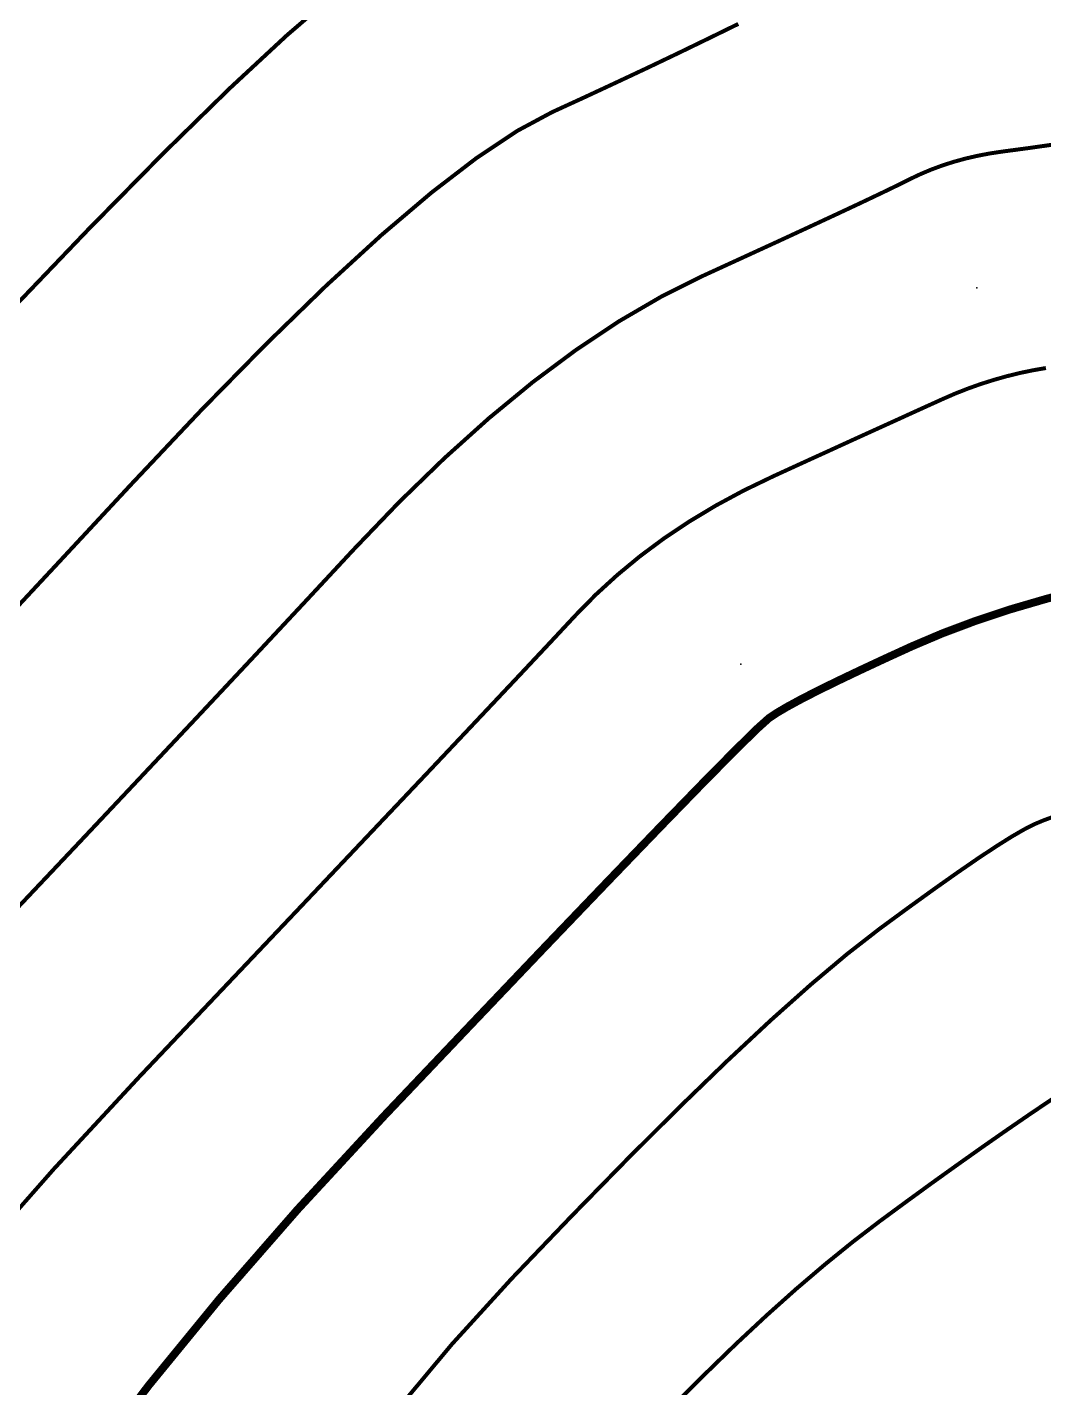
# Model space of a CAD drawing. Extents: x 940 to 1495, y 832 to 1212.
# Drawn here: x 1220.02 to 1239.23, y 947.43 to 973.14 of the extents above; entities that cross this region are included whole.
import ezdxf

# ---------------------------------------------------------------- set-up
doc = ezdxf.new("R2010")
doc.units = 0
doc.header["$LTSCALE"] = 0.5
doc.header["$PDSIZE"] = 0.2
doc.layers.add('DGX', color=2, linetype='CONTINUOUS')
doc.layers.add('ZDH', color=1, linetype='CONTINUOUS')

msp = doc.modelspace()

# ---------------------------------------------------------------- linework, layer by layer
at = {"layer": 'DGX', "linetype": 'Continuous', "const_width": 0.075, "flags": 128}
for points in [[(1225.827, 973.762), (1224.928, 972.989), (1223.853, 971.991), (1222.602, 970.767), (1221.175, 969.318), (1219.572, 967.643)], [(1225.827, 973.762), (1224.928, 972.989), (1223.853, 971.991), (1222.602, 970.767), (1221.175, 969.318), (1219.572, 967.643)], [(1225.827, 973.762), (1224.928, 972.989), (1223.853, 971.991), (1222.602, 970.767), (1221.175, 969.318), (1219.572, 967.643)], [(1225.827, 973.762), (1224.928, 972.989), (1223.853, 971.991), (1222.602, 970.767), (1221.175, 969.318), (1219.572, 967.643)], [(1225.827, 973.762), (1224.928, 972.989), (1223.853, 971.991), (1222.602, 970.767), (1221.175, 969.318), (1219.572, 967.643)], [(1225.827, 973.762), (1224.928, 972.989), (1223.853, 971.991), (1222.602, 970.767), (1221.175, 969.318), (1219.572, 967.643)], [(1233.456, 973.204), (1232.898, 972.931), (1232.329, 972.655), (1231.749, 972.378), (1231.157, 972.1), (1230.554, 971.819), (1229.94, 971.537), (1229.274, 971.179), (1228.514, 970.672), (1227.661, 970.017), (1226.713, 969.212), (1225.673, 968.259), (1224.539, 967.156), (1223.311, 965.905), (1221.989, 964.504), (1220.626, 963.037), (1219.274, 961.585)], [(1233.456, 973.204), (1232.898, 972.931), (1232.329, 972.655), (1231.749, 972.378), (1231.157, 972.1), (1230.554, 971.819), (1229.94, 971.537), (1229.274, 971.179), (1228.514, 970.672), (1227.661, 970.017), (1226.713, 969.212), (1225.673, 968.259), (1224.539, 967.156), (1223.311, 965.905), (1221.989, 964.504), (1220.626, 963.037), (1219.274, 961.585)], [(1233.456, 973.204), (1232.898, 972.931), (1232.329, 972.655), (1231.749, 972.378), (1231.157, 972.1), (1230.554, 971.819), (1229.94, 971.537), (1229.274, 971.179), (1228.514, 970.672), (1227.661, 970.017), (1226.713, 969.212), (1225.673, 968.259), (1224.539, 967.156), (1223.311, 965.905), (1221.989, 964.504), (1220.626, 963.037), (1219.274, 961.585)], [(1233.456, 973.204), (1232.898, 972.931), (1232.329, 972.655), (1231.749, 972.378), (1231.157, 972.1), (1230.554, 971.819), (1229.94, 971.537), (1229.274, 971.179), (1228.514, 970.672), (1227.661, 970.017), (1226.713, 969.212), (1225.673, 968.259), (1224.539, 967.156), (1223.311, 965.905), (1221.989, 964.504), (1220.626, 963.037), (1219.274, 961.585)], [(1233.456, 973.204), (1232.898, 972.931), (1232.329, 972.655), (1231.749, 972.378), (1231.157, 972.1), (1230.554, 971.819), (1229.94, 971.537), (1229.274, 971.179), (1228.514, 970.672), (1227.661, 970.017), (1226.713, 969.212), (1225.673, 968.259), (1224.539, 967.156), (1223.311, 965.905), (1221.989, 964.504), (1220.626, 963.037), (1219.274, 961.585)], [(1233.456, 973.204), (1232.898, 972.931), (1232.329, 972.655), (1231.749, 972.378), (1231.157, 972.1), (1230.554, 971.819), (1229.94, 971.537), (1229.274, 971.179), (1228.514, 970.672), (1227.661, 970.017), (1226.713, 969.212), (1225.673, 968.259), (1224.539, 967.156), (1223.311, 965.905), (1221.989, 964.504), (1220.626, 963.037), (1219.274, 961.585)], [(1239.481, 970.934), (1239.223, 970.897), (1238.968, 970.861), (1238.716, 970.827), (1238.467, 970.794), (1238.222, 970.758), (1237.985, 970.713), (1237.753, 970.66), (1237.528, 970.598), (1237.309, 970.528), (1237.097, 970.449), (1236.891, 970.362), (1236.691, 970.267), (1236.459, 970.151), (1236.153, 970.003), (1235.774, 969.823), (1235.322, 969.611), (1234.797, 969.367), (1234.199, 969.09), (1233.528, 968.782), (1232.785, 968.441), (1231.999, 968.048), (1231.202, 967.583), (1230.393, 967.044), (1229.574, 966.434), (1228.743, 965.75), (1227.902, 964.994), (1227.049, 964.166), (1226.185, 963.265), (1225.277, 962.288), (1224.291, 961.232), (1223.229, 960.098), (1222.089, 958.885), (1220.873, 957.593), (1219.579, 956.223)], [(1239.481, 970.934), (1239.223, 970.897), (1238.968, 970.861), (1238.716, 970.827), (1238.467, 970.794), (1238.222, 970.758), (1237.985, 970.713), (1237.753, 970.66), (1237.528, 970.598), (1237.309, 970.528), (1237.097, 970.449), (1236.891, 970.362), (1236.691, 970.267), (1236.459, 970.151), (1236.153, 970.003), (1235.774, 969.823), (1235.322, 969.611), (1234.797, 969.367), (1234.199, 969.09), (1233.528, 968.782), (1232.785, 968.441), (1231.999, 968.048), (1231.202, 967.583), (1230.393, 967.044), (1229.574, 966.434), (1228.743, 965.75), (1227.902, 964.994), (1227.049, 964.166), (1226.185, 963.265), (1225.277, 962.288), (1224.291, 961.232), (1223.229, 960.098), (1222.089, 958.885), (1220.873, 957.593), (1219.579, 956.223)], [(1239.481, 970.934), (1239.223, 970.897), (1238.968, 970.861), (1238.716, 970.827), (1238.467, 970.794), (1238.222, 970.758), (1237.985, 970.713), (1237.753, 970.66), (1237.528, 970.598), (1237.309, 970.528), (1237.097, 970.449), (1236.891, 970.362), (1236.691, 970.267), (1236.459, 970.151), (1236.153, 970.003), (1235.774, 969.823), (1235.322, 969.611), (1234.797, 969.367), (1234.199, 969.09), (1233.528, 968.782), (1232.785, 968.441), (1231.999, 968.048), (1231.202, 967.583), (1230.393, 967.044), (1229.574, 966.434), (1228.743, 965.75), (1227.902, 964.994), (1227.049, 964.166), (1226.185, 963.265), (1225.277, 962.288), (1224.291, 961.232), (1223.229, 960.098), (1222.089, 958.885), (1220.873, 957.593), (1219.579, 956.223)], [(1239.481, 970.934), (1239.223, 970.897), (1238.968, 970.861), (1238.716, 970.827), (1238.467, 970.794), (1238.222, 970.758), (1237.985, 970.713), (1237.753, 970.66), (1237.528, 970.598), (1237.309, 970.528), (1237.097, 970.449), (1236.891, 970.362), (1236.691, 970.267), (1236.459, 970.151), (1236.153, 970.003), (1235.774, 969.823), (1235.322, 969.611), (1234.797, 969.367), (1234.199, 969.09), (1233.528, 968.782), (1232.785, 968.441), (1231.999, 968.048), (1231.202, 967.583), (1230.393, 967.044), (1229.574, 966.434), (1228.743, 965.75), (1227.902, 964.994), (1227.049, 964.166), (1226.185, 963.265), (1225.277, 962.288), (1224.291, 961.232), (1223.229, 960.098), (1222.089, 958.885), (1220.873, 957.593), (1219.579, 956.223)], [(1239.481, 970.934), (1239.223, 970.897), (1238.968, 970.861), (1238.716, 970.827), (1238.467, 970.794), (1238.222, 970.758), (1237.985, 970.713), (1237.753, 970.66), (1237.528, 970.598), (1237.309, 970.528), (1237.097, 970.449), (1236.891, 970.362), (1236.691, 970.267), (1236.459, 970.151), (1236.153, 970.003), (1235.774, 969.823), (1235.322, 969.611), (1234.797, 969.367), (1234.199, 969.09), (1233.528, 968.782), (1232.785, 968.441), (1231.999, 968.048), (1231.202, 967.583), (1230.393, 967.044), (1229.574, 966.434), (1228.743, 965.75), (1227.902, 964.994), (1227.049, 964.166), (1226.185, 963.265), (1225.277, 962.288), (1224.291, 961.232), (1223.229, 960.098), (1222.089, 958.885), (1220.873, 957.593), (1219.579, 956.223)], [(1239.481, 970.934), (1239.223, 970.897), (1238.968, 970.861), (1238.716, 970.827), (1238.467, 970.794), (1238.222, 970.758), (1237.985, 970.713), (1237.753, 970.66), (1237.528, 970.598), (1237.309, 970.528), (1237.097, 970.449), (1236.891, 970.362), (1236.691, 970.267), (1236.459, 970.151), (1236.153, 970.003), (1235.774, 969.823), (1235.322, 969.611), (1234.797, 969.367), (1234.199, 969.09), (1233.528, 968.782), (1232.785, 968.441), (1231.999, 968.048), (1231.202, 967.583), (1230.393, 967.044), (1229.574, 966.434), (1228.743, 965.75), (1227.902, 964.994), (1227.049, 964.166), (1226.185, 963.265), (1225.277, 962.288), (1224.291, 961.232), (1223.229, 960.098), (1222.089, 958.885), (1220.873, 957.593), (1219.579, 956.223)], [(1239.268, 966.7), (1239.017, 966.656), (1238.767, 966.604), (1238.52, 966.543), (1238.275, 966.473), (1238.032, 966.396), (1237.791, 966.31), (1237.552, 966.216), (1237.316, 966.113), (1237.06, 965.997), (1236.763, 965.862), (1236.425, 965.708), (1236.045, 965.535), (1235.625, 965.344), (1235.164, 965.133), (1234.662, 964.904), (1234.119, 964.655), (1233.567, 964.389), (1233.04, 964.105), (1232.536, 963.802), (1232.057, 963.483), (1231.602, 963.145), (1231.171, 962.789), (1230.763, 962.416), (1230.38, 962.025), (1229.927, 961.539), (1229.309, 960.88), (1228.526, 960.049), (1227.578, 959.044), (1226.465, 957.868), (1225.188, 956.518), (1223.745, 954.996), (1222.138, 953.301), (1220.525, 951.561), (1219.065, 949.901)], [(1239.268, 966.7), (1239.017, 966.656), (1238.767, 966.604), (1238.52, 966.543), (1238.275, 966.473), (1238.032, 966.396), (1237.791, 966.31), (1237.552, 966.216), (1237.316, 966.113), (1237.06, 965.997), (1236.763, 965.862), (1236.425, 965.708), (1236.045, 965.535), (1235.625, 965.344), (1235.164, 965.133), (1234.662, 964.904), (1234.119, 964.655), (1233.567, 964.389), (1233.04, 964.105), (1232.536, 963.802), (1232.057, 963.483), (1231.602, 963.145), (1231.171, 962.789), (1230.763, 962.416), (1230.38, 962.025), (1229.927, 961.539), (1229.309, 960.88), (1228.526, 960.049), (1227.578, 959.044), (1226.465, 957.868), (1225.188, 956.518), (1223.745, 954.996), (1222.138, 953.301), (1220.525, 951.561), (1219.065, 949.901)], [(1239.268, 966.7), (1239.017, 966.656), (1238.767, 966.604), (1238.52, 966.543), (1238.275, 966.473), (1238.032, 966.396), (1237.791, 966.31), (1237.552, 966.216), (1237.316, 966.113), (1237.06, 965.997), (1236.763, 965.862), (1236.425, 965.708), (1236.045, 965.535), (1235.625, 965.344), (1235.164, 965.133), (1234.662, 964.904), (1234.119, 964.655), (1233.567, 964.389), (1233.04, 964.105), (1232.536, 963.802), (1232.057, 963.483), (1231.602, 963.145), (1231.171, 962.789), (1230.763, 962.416), (1230.38, 962.025), (1229.927, 961.539), (1229.309, 960.88), (1228.526, 960.049), (1227.578, 959.044), (1226.465, 957.868), (1225.188, 956.518), (1223.745, 954.996), (1222.138, 953.301), (1220.525, 951.561), (1219.065, 949.901)], [(1239.268, 966.7), (1239.017, 966.656), (1238.767, 966.604), (1238.52, 966.543), (1238.275, 966.473), (1238.032, 966.396), (1237.791, 966.31), (1237.552, 966.216), (1237.316, 966.113), (1237.06, 965.997), (1236.763, 965.862), (1236.425, 965.708), (1236.045, 965.535), (1235.625, 965.344), (1235.164, 965.133), (1234.662, 964.904), (1234.119, 964.655), (1233.567, 964.389), (1233.04, 964.105), (1232.536, 963.802), (1232.057, 963.483), (1231.602, 963.145), (1231.171, 962.789), (1230.763, 962.416), (1230.38, 962.025), (1229.927, 961.539), (1229.309, 960.88), (1228.526, 960.049), (1227.578, 959.044), (1226.465, 957.868), (1225.188, 956.518), (1223.745, 954.996), (1222.138, 953.301), (1220.525, 951.561), (1219.065, 949.901)], [(1239.268, 966.7), (1239.017, 966.656), (1238.767, 966.604), (1238.52, 966.543), (1238.275, 966.473), (1238.032, 966.396), (1237.791, 966.31), (1237.552, 966.216), (1237.316, 966.113), (1237.06, 965.997), (1236.763, 965.862), (1236.425, 965.708), (1236.045, 965.535), (1235.625, 965.344), (1235.164, 965.133), (1234.662, 964.904), (1234.119, 964.655), (1233.567, 964.389), (1233.04, 964.105), (1232.536, 963.802), (1232.057, 963.483), (1231.602, 963.145), (1231.171, 962.789), (1230.763, 962.416), (1230.38, 962.025), (1229.927, 961.539), (1229.309, 960.88), (1228.526, 960.049), (1227.578, 959.044), (1226.465, 957.868), (1225.188, 956.518), (1223.745, 954.996), (1222.138, 953.301), (1220.525, 951.561), (1219.065, 949.901)], [(1239.268, 966.7), (1239.017, 966.656), (1238.767, 966.604), (1238.52, 966.543), (1238.275, 966.473), (1238.032, 966.396), (1237.791, 966.31), (1237.552, 966.216), (1237.316, 966.113), (1237.06, 965.997), (1236.763, 965.862), (1236.425, 965.708), (1236.045, 965.535), (1235.625, 965.344), (1235.164, 965.133), (1234.662, 964.904), (1234.119, 964.655), (1233.567, 964.389), (1233.04, 964.105), (1232.536, 963.802), (1232.057, 963.483), (1231.602, 963.145), (1231.171, 962.789), (1230.763, 962.416), (1230.38, 962.025), (1229.927, 961.539), (1229.309, 960.88), (1228.526, 960.049), (1227.578, 959.044), (1226.465, 957.868), (1225.188, 956.518), (1223.745, 954.996), (1222.138, 953.301), (1220.525, 951.561), (1219.065, 949.901)], [(1239.413, 958.22), (1239.222, 958.15), (1239.048, 958.077), (1238.858, 957.98), (1238.618, 957.841), (1238.327, 957.658), (1237.986, 957.432), (1237.594, 957.162), (1237.152, 956.849), (1236.659, 956.493), (1236.116, 956.094), (1235.51, 955.622), (1234.83, 955.05), (1234.074, 954.376), (1233.245, 953.602), (1232.34, 952.726), (1231.361, 951.749), (1230.307, 950.672), (1229.178, 949.493), (1228.049, 948.253), (1226.994, 946.99)], [(1239.413, 958.22), (1239.222, 958.15), (1239.048, 958.077), (1238.858, 957.98), (1238.618, 957.841), (1238.327, 957.658), (1237.986, 957.432), (1237.594, 957.162), (1237.152, 956.849), (1236.659, 956.493), (1236.116, 956.094), (1235.51, 955.622), (1234.83, 955.05), (1234.074, 954.376), (1233.245, 953.602), (1232.34, 952.726), (1231.361, 951.749), (1230.307, 950.672), (1229.178, 949.493), (1228.049, 948.253), (1226.994, 946.99)], [(1239.413, 958.22), (1239.222, 958.15), (1239.048, 958.077), (1238.858, 957.98), (1238.618, 957.841), (1238.327, 957.658), (1237.986, 957.432), (1237.594, 957.162), (1237.152, 956.849), (1236.659, 956.493), (1236.116, 956.094), (1235.51, 955.622), (1234.83, 955.05), (1234.074, 954.376), (1233.245, 953.602), (1232.34, 952.726), (1231.361, 951.749), (1230.307, 950.672), (1229.178, 949.493), (1228.049, 948.253), (1226.994, 946.99)], [(1239.413, 958.22), (1239.222, 958.15), (1239.048, 958.077), (1238.858, 957.98), (1238.618, 957.841), (1238.327, 957.658), (1237.986, 957.432), (1237.594, 957.162), (1237.152, 956.849), (1236.659, 956.493), (1236.116, 956.094), (1235.51, 955.622), (1234.83, 955.05), (1234.074, 954.376), (1233.245, 953.602), (1232.34, 952.726), (1231.361, 951.749), (1230.307, 950.672), (1229.178, 949.493), (1228.049, 948.253), (1226.994, 946.99)], [(1239.413, 958.22), (1239.222, 958.15), (1239.048, 958.077), (1238.858, 957.98), (1238.618, 957.841), (1238.327, 957.658), (1237.986, 957.432), (1237.594, 957.162), (1237.152, 956.849), (1236.659, 956.493), (1236.116, 956.094), (1235.51, 955.622), (1234.83, 955.05), (1234.074, 954.376), (1233.245, 953.602), (1232.34, 952.726), (1231.361, 951.749), (1230.307, 950.672), (1229.178, 949.493), (1228.049, 948.253), (1226.994, 946.99)], [(1239.413, 958.22), (1239.222, 958.15), (1239.048, 958.077), (1238.858, 957.98), (1238.618, 957.841), (1238.327, 957.658), (1237.986, 957.432), (1237.594, 957.162), (1237.152, 956.849), (1236.659, 956.493), (1236.116, 956.094), (1235.51, 955.622), (1234.83, 955.05), (1234.074, 954.376), (1233.245, 953.602), (1232.34, 952.726), (1231.361, 951.749), (1230.307, 950.672), (1229.178, 949.493), (1228.049, 948.253), (1226.994, 946.99)], [(1239.388, 952.883), (1238.957, 952.592), (1238.515, 952.288), (1238.061, 951.971), (1237.596, 951.641), (1237.119, 951.299), (1236.632, 950.944), (1236.132, 950.576), (1235.62, 950.184), (1235.092, 949.756), (1234.548, 949.292), (1233.989, 948.792), (1233.414, 948.255), (1232.824, 947.682), (1232.218, 947.074)], [(1239.388, 952.883), (1238.957, 952.592), (1238.515, 952.288), (1238.061, 951.971), (1237.596, 951.641), (1237.119, 951.299), (1236.632, 950.944), (1236.132, 950.576), (1235.62, 950.184), (1235.092, 949.756), (1234.548, 949.292), (1233.989, 948.792), (1233.414, 948.255), (1232.824, 947.682), (1232.218, 947.074)], [(1239.388, 952.883), (1238.957, 952.592), (1238.515, 952.288), (1238.061, 951.971), (1237.596, 951.641), (1237.119, 951.299), (1236.632, 950.944), (1236.132, 950.576), (1235.62, 950.184), (1235.092, 949.756), (1234.548, 949.292), (1233.989, 948.792), (1233.414, 948.255), (1232.824, 947.682), (1232.218, 947.074)], [(1239.388, 952.883), (1238.957, 952.592), (1238.515, 952.288), (1238.061, 951.971), (1237.596, 951.641), (1237.119, 951.299), (1236.632, 950.944), (1236.132, 950.576), (1235.62, 950.184), (1235.092, 949.756), (1234.548, 949.292), (1233.989, 948.792), (1233.414, 948.255), (1232.824, 947.682), (1232.218, 947.074)], [(1239.388, 952.883), (1238.957, 952.592), (1238.515, 952.288), (1238.061, 951.971), (1237.596, 951.641), (1237.119, 951.299), (1236.632, 950.944), (1236.132, 950.576), (1235.62, 950.184), (1235.092, 949.756), (1234.548, 949.292), (1233.989, 948.792), (1233.414, 948.255), (1232.824, 947.682), (1232.218, 947.074)], [(1239.388, 952.883), (1238.957, 952.592), (1238.515, 952.288), (1238.061, 951.971), (1237.596, 951.641), (1237.119, 951.299), (1236.632, 950.944), (1236.132, 950.576), (1235.62, 950.184), (1235.092, 949.756), (1234.548, 949.292), (1233.989, 948.792), (1233.414, 948.255), (1232.824, 947.682), (1232.218, 947.074)]]:
    msp.add_lwpolyline(points, dxfattribs=at)
at = {"layer": 'DGX', "color": 3, "linetype": 'Continuous', "const_width": 0.15, "flags": 128}
msp.add_lwpolyline([(1240.022, 962.53), (1239.289, 962.341), (1238.594, 962.138), (1237.938, 961.92), (1237.32, 961.688), (1236.74, 961.442), (1236.207, 961.198), (1235.73, 960.975), (1235.309, 960.774), (1234.943, 960.594), (1234.632, 960.434), (1234.378, 960.296), (1234.178, 960.178), (1234.035, 960.082), (1233.82, 959.889), (1233.406, 959.483), (1232.794, 958.863), (1231.984, 958.029), (1230.976, 956.982), (1229.768, 955.721), (1228.363, 954.246), (1226.759, 952.558), (1225.13, 950.795), (1223.649, 949.098), (1222.315, 947.467), (1221.129, 945.901)], dxfattribs=at)
msp.add_lwpolyline([(1240.022, 962.53), (1239.289, 962.341), (1238.594, 962.138), (1237.938, 961.92), (1237.32, 961.688), (1236.74, 961.442), (1236.207, 961.198), (1235.73, 960.975), (1235.309, 960.774), (1234.943, 960.594), (1234.632, 960.434), (1234.378, 960.296), (1234.178, 960.178), (1234.035, 960.082), (1233.82, 959.889), (1233.406, 959.483), (1232.794, 958.863), (1231.984, 958.029), (1230.976, 956.982), (1229.768, 955.721), (1228.363, 954.246), (1226.759, 952.558), (1225.13, 950.795), (1223.649, 949.098), (1222.315, 947.467), (1221.129, 945.901)], dxfattribs=at)
msp.add_lwpolyline([(1240.022, 962.53), (1239.289, 962.341), (1238.594, 962.138), (1237.938, 961.92), (1237.32, 961.688), (1236.74, 961.442), (1236.207, 961.198), (1235.73, 960.975), (1235.309, 960.774), (1234.943, 960.594), (1234.632, 960.434), (1234.378, 960.296), (1234.178, 960.178), (1234.035, 960.082), (1233.82, 959.889), (1233.406, 959.483), (1232.794, 958.863), (1231.984, 958.029), (1230.976, 956.982), (1229.768, 955.721), (1228.363, 954.246), (1226.759, 952.558), (1225.13, 950.795), (1223.649, 949.098), (1222.315, 947.467), (1221.129, 945.901)], dxfattribs=at)
msp.add_lwpolyline([(1240.022, 962.53), (1239.289, 962.341), (1238.594, 962.138), (1237.938, 961.92), (1237.32, 961.688), (1236.74, 961.442), (1236.207, 961.198), (1235.73, 960.975), (1235.309, 960.774), (1234.943, 960.594), (1234.632, 960.434), (1234.378, 960.296), (1234.178, 960.178), (1234.035, 960.082), (1233.82, 959.889), (1233.406, 959.483), (1232.794, 958.863), (1231.984, 958.029), (1230.976, 956.982), (1229.768, 955.721), (1228.363, 954.246), (1226.759, 952.558), (1225.13, 950.795), (1223.649, 949.098), (1222.315, 947.467), (1221.129, 945.901)], dxfattribs=at)
msp.add_lwpolyline([(1240.022, 962.53), (1239.289, 962.341), (1238.594, 962.138), (1237.938, 961.92), (1237.32, 961.688), (1236.74, 961.442), (1236.207, 961.198), (1235.73, 960.975), (1235.309, 960.774), (1234.943, 960.594), (1234.632, 960.434), (1234.378, 960.296), (1234.178, 960.178), (1234.035, 960.082), (1233.82, 959.889), (1233.406, 959.483), (1232.794, 958.863), (1231.984, 958.029), (1230.976, 956.982), (1229.768, 955.721), (1228.363, 954.246), (1226.759, 952.558), (1225.13, 950.795), (1223.649, 949.098), (1222.315, 947.467), (1221.129, 945.901)], dxfattribs=at)
msp.add_lwpolyline([(1240.022, 962.53), (1239.289, 962.341), (1238.594, 962.138), (1237.938, 961.92), (1237.32, 961.688), (1236.74, 961.442), (1236.207, 961.198), (1235.73, 960.975), (1235.309, 960.774), (1234.943, 960.594), (1234.632, 960.434), (1234.378, 960.296), (1234.178, 960.178), (1234.035, 960.082), (1233.82, 959.889), (1233.406, 959.483), (1232.794, 958.863), (1231.984, 958.029), (1230.976, 956.982), (1229.768, 955.721), (1228.363, 954.246), (1226.759, 952.558), (1225.13, 950.795), (1223.649, 949.098), (1222.315, 947.467), (1221.129, 945.901)], dxfattribs=at)
at = {"layer": 'ZDH', "linetype": 'Continuous'}
for p in [(1237.96, 968.218, 18.589), (1237.96, 968.218, 18.589), (1233.502, 961.103, 19.744), (1233.502, 961.103, 19.744)]:
    msp.add_point(p, dxfattribs=at)

doc.saveas('drawing.dxf')
